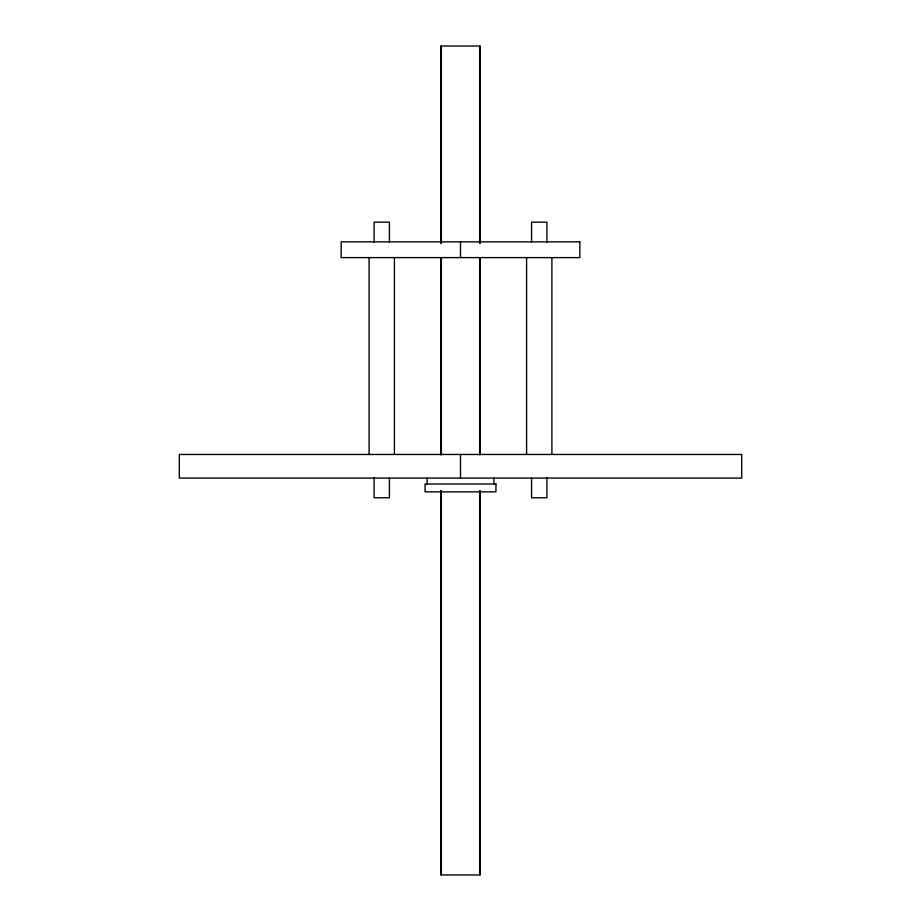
<?xml version="1.0" encoding="UTF-8"?>
<svg xmlns="http://www.w3.org/2000/svg" width="921" height="921" viewBox="0 0 921 921"><rect width="100%" height="100%" fill="white"/><g stroke="black" fill="none" stroke-linecap="round" stroke-linejoin="round"><path stroke-width="1.38" d="M427.114 483.997L427.114 478.091M493.886 483.997L493.886 478.091M551.898 257.604L551.898 454.467M546.901 242.269L546.901 222.168L531.578 222.168L531.578 242.269M546.901 477.677L546.901 497.777L531.578 497.777L531.578 477.677M526.582 257.604L526.582 454.467M480.186 243.202L480.186 46.05L440.814 46.05L440.814 243.202M480.186 257.592L480.186 454.744M480.186 490.72L480.186 874.95L440.814 874.95L440.814 490.72M479.645 46.05L479.645 243.202M479.645 257.592L479.645 454.744M479.645 490.72L479.645 874.95M460.5 241.855L460.5 257.604M460.5 454.467L460.5 478.091M441.355 46.05L441.355 243.202M441.355 257.592L441.355 454.744M441.355 490.72L441.355 874.95M440.814 257.592L440.814 454.744M394.418 257.604L394.418 454.467M389.422 242.269L389.422 222.168L374.099 222.168L374.099 242.269M389.422 477.677L389.422 497.777L374.099 497.777L374.099 477.677M369.102 257.604L369.102 454.467M579.839 241.855L341.161 241.855L341.161 257.604L579.839 257.604L579.839 241.855M741.681 454.467L179.319 454.467L179.319 478.091L741.681 478.091L741.681 454.467M495.935 483.997L425.065 483.997L425.065 491.872L495.935 491.872L495.935 483.997"/></g></svg>
